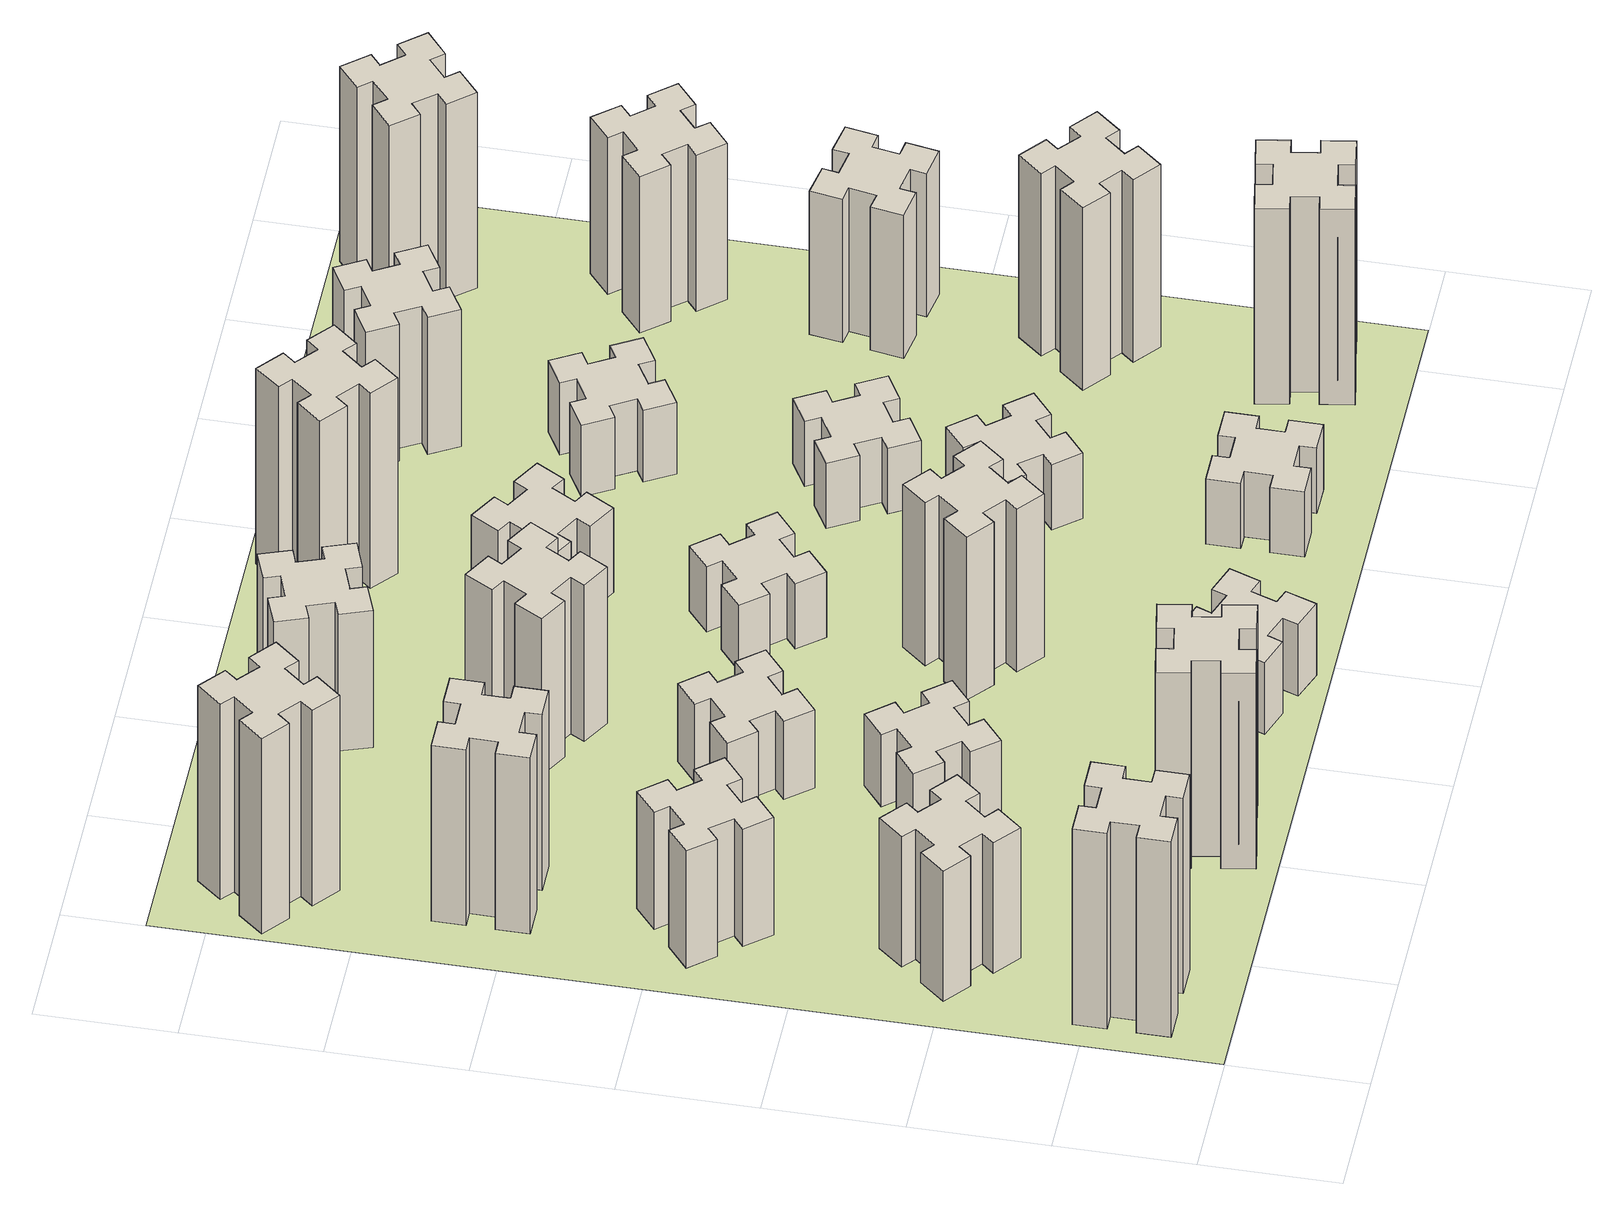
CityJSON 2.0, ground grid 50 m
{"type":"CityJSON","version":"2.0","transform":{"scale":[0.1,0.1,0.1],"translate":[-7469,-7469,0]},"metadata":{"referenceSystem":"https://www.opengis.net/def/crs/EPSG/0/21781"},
"CityObjects":{
"building1":{"type":"Building","attributes":{"class":"1000","function":"1000","usage":"1000","yearOfConstruction":2016,"roofType":"1000","measuredHeight":90,"storeysAboveGround":30,"storeysBelowGround":0},"geometry":[{"type":"Solid","lod":"1","boundaries":[[[[0,1,2,3,4,5,6,7,8,9,10,11,12,13,14,15,16,17,18,19]],[[17,16,20,21]],[[16,15,22,20]],[[15,14,23,22]],[[14,13,24,23]],[[13,12,25,24]],[[12,11,26,25]],[[11,10,27,26]],[[10,9,28,27]],[[9,8,29,28]],[[8,7,30,29]],[[7,6,31,30]],[[6,5,32,31]],[[5,4,33,32]],[[4,3,34,33]],[[3,2,35,34]],[[2,1,36,35]],[[1,0,37,36]],[[0,19,38,37]],[[19,18,39,38]],[[18,17,21,39]],[[24,25,26,27,28,29,30,31,32,33,34,35,36,37,38,39,21,20,22,23]]]]}]},
"building2":{"type":"Building","attributes":{"class":"1000","function":"1000","usage":"1000","yearOfConstruction":2016,"roofType":"1000","measuredHeight":60,"storeysAboveGround":30,"storeysBelowGround":0},"geometry":[{"type":"Solid","lod":"1","boundaries":[[[[40,41,42,43,44,45,46,47,48,49,50,51,52,53,54,55,56,57,58,59]],[[57,56,60,61]],[[56,55,62,60]],[[55,54,63,62]],[[54,53,64,63]],[[53,52,65,64]],[[52,51,66,65]],[[51,50,67,66]],[[50,49,68,67]],[[49,48,69,68]],[[48,47,70,69]],[[47,46,71,70]],[[46,45,72,71]],[[45,44,73,72]],[[44,43,74,73]],[[43,42,75,74]],[[42,41,76,75]],[[41,40,77,76]],[[40,59,78,77]],[[59,58,79,78]],[[58,57,61,79]],[[64,65,66,67,68,69,70,71,72,73,74,75,76,77,78,79,61,60,62,63]]]]}]},
"building3":{"type":"Building","attributes":{"class":"1000","function":"1000","usage":"1000","yearOfConstruction":2016,"roofType":"1000","measuredHeight":54,"storeysAboveGround":30,"storeysBelowGround":0},"geometry":[{"type":"Solid","lod":"1","boundaries":[[[[80,81,82,83,84,85,86,87,88,89,90,91,92,93,94,95,96,97,98,99]],[[97,96,100,101]],[[96,95,102,100]],[[95,94,103,102]],[[94,93,104,103]],[[93,92,105,104]],[[92,91,106,105]],[[91,90,107,106]],[[90,89,108,107]],[[89,88,109,108]],[[88,87,110,109]],[[87,86,111,110]],[[86,85,112,111]],[[85,84,113,112]],[[84,83,114,113]],[[83,82,115,114]],[[82,81,116,115]],[[81,80,117,116]],[[80,99,118,117]],[[99,98,119,118]],[[98,97,101,119]],[[104,105,106,107,108,109,110,111,112,113,114,115,116,117,118,119,101,100,102,103]]]]}]},
"building4":{"type":"Building","attributes":{"class":"1000","function":"1000","usage":"1000","yearOfConstruction":2016,"roofType":"1000","measuredHeight":81,"storeysAboveGround":30,"storeysBelowGround":0},"geometry":[{"type":"Solid","lod":"1","boundaries":[[[[120,121,122,123,124,125,126,127,128,129,130,131,132,133,134,135,136,137,138,139]],[[137,136,140,141]],[[136,135,142,140]],[[135,134,143,142]],[[134,133,144,143]],[[133,132,145,144]],[[132,131,146,145]],[[131,130,147,146]],[[130,129,148,147]],[[129,128,149,148]],[[128,127,150,149]],[[127,126,151,150]],[[126,125,152,151]],[[125,124,153,152]],[[124,123,154,153]],[[123,122,155,154]],[[122,121,156,155]],[[121,120,157,156]],[[120,139,158,157]],[[139,138,159,158]],[[138,137,141,159]],[[144,145,146,147,148,149,150,151,152,153,154,155,156,157,158,159,141,140,142,143]]]]}]},
"building5":{"type":"Building","attributes":{"class":"1000","function":"1000","usage":"1000","yearOfConstruction":2016,"roofType":"1000","measuredHeight":90,"storeysAboveGround":30,"storeysBelowGround":0},"geometry":[{"type":"Solid","lod":"1","boundaries":[[[[160,161,162,163,164,165,166,167,168,169,170,171,172,173,174,175,176,177,178,179]],[[177,176,180,181]],[[176,175,182,180]],[[175,174,183,182]],[[174,173,184,183]],[[173,172,185,184]],[[172,171,186,185]],[[171,170,187,186]],[[170,169,188,187]],[[169,168,189,188]],[[168,167,190,189]],[[167,166,191,190]],[[166,165,192,191]],[[165,164,193,192]],[[164,163,194,193]],[[163,162,195,194]],[[162,161,196,195]],[[161,160,197,196]],[[160,179,198,197]],[[179,178,199,198]],[[178,177,181,199]],[[184,185,186,187,188,189,190,191,192,193,194,195,196,197,198,199,181,180,182,183]]]]}]},
"building6":{"type":"Building","attributes":{"class":"1000","function":"1000","usage":"1000","yearOfConstruction":2016,"roofType":"1000","measuredHeight":90,"storeysAboveGround":30,"storeysBelowGround":0},"geometry":[{"type":"Solid","lod":"1","boundaries":[[[[200,201,202,203,204,205,206,207,208,209,210,211,212,213,214,215,216,217,218,219]],[[217,216,220,221]],[[216,215,222,220]],[[215,214,223,222]],[[214,213,224,223]],[[213,212,225,224]],[[212,211,226,225]],[[211,210,227,226]],[[210,209,228,227]],[[209,208,229,228]],[[208,207,230,229]],[[207,206,231,230]],[[206,205,232,231]],[[205,204,233,232]],[[204,203,234,233]],[[203,202,235,234]],[[202,201,236,235]],[[201,200,237,236]],[[200,219,238,237]],[[219,218,239,238]],[[218,217,221,239]],[[224,225,226,227,228,229,230,231,232,233,234,235,236,237,238,239,221,220,222,223]]]]}]},
"building7":{"type":"Building","attributes":{"class":"1000","function":"1000","usage":"1000","yearOfConstruction":2016,"roofType":"1000","measuredHeight":33,"storeysAboveGround":30,"storeysBelowGround":0},"geometry":[{"type":"Solid","lod":"1","boundaries":[[[[240,241,242,243,244,245,246,247,248,249,250,251,252,253,254,255,256,257,258,259]],[[257,256,260,261]],[[256,255,262,260]],[[255,254,263,262]],[[254,253,264,263]],[[253,252,265,264]],[[252,251,266,265]],[[251,250,267,266]],[[250,249,268,267]],[[249,248,269,268]],[[248,247,270,269]],[[247,246,271,270]],[[246,245,272,271]],[[245,244,273,272]],[[244,243,274,273]],[[243,242,275,274]],[[242,241,276,275]],[[241,240,277,276]],[[240,259,278,277]],[[259,258,279,278]],[[258,257,261,279]],[[264,265,266,267,268,269,270,271,272,273,274,275,276,277,278,279,261,260,262,263]]]]}]},
"building8":{"type":"Building","attributes":{"class":"1000","function":"1000","usage":"1000","yearOfConstruction":2016,"roofType":"1000","measuredHeight":36,"storeysAboveGround":30,"storeysBelowGround":0},"geometry":[{"type":"Solid","lod":"1","boundaries":[[[[280,281,282,283,284,285,286,287,288,289,290,291,292,293,294,295,296,297,298,299]],[[297,296,300,301]],[[296,295,302,300]],[[295,294,303,302]],[[294,293,304,303]],[[293,292,305,304]],[[292,291,306,305]],[[291,290,307,306]],[[290,289,308,307]],[[289,288,309,308]],[[288,287,310,309]],[[287,286,311,310]],[[286,285,312,311]],[[285,284,313,312]],[[284,283,314,313]],[[283,282,315,314]],[[282,281,316,315]],[[281,280,317,316]],[[280,299,318,317]],[[299,298,319,318]],[[298,297,301,319]],[[304,305,306,307,308,309,310,311,312,313,314,315,316,317,318,319,301,300,302,303]]]]}]},
"building9":{"type":"Building","attributes":{"class":"1000","function":"1000","usage":"1000","yearOfConstruction":2016,"roofType":"1000","measuredHeight":33,"storeysAboveGround":30,"storeysBelowGround":0},"geometry":[{"type":"Solid","lod":"1","boundaries":[[[[320,321,322,323,324,325,326,327,328,329,330,331,332,333,334,335,336,337,338,339]],[[337,336,340,341]],[[336,335,342,340]],[[335,334,343,342]],[[334,333,344,343]],[[333,332,345,344]],[[332,331,346,345]],[[331,330,347,346]],[[330,329,348,347]],[[329,328,349,348]],[[328,327,350,349]],[[327,326,351,350]],[[326,325,352,351]],[[325,324,353,352]],[[324,323,354,353]],[[323,322,355,354]],[[322,321,356,355]],[[321,320,357,356]],[[320,339,358,357]],[[339,338,359,358]],[[338,337,341,359]],[[344,345,346,347,348,349,350,351,352,353,354,355,356,357,358,359,341,340,342,343]]]]}]},
"building10":{"type":"Building","attributes":{"class":"1000","function":"1000","usage":"1000","yearOfConstruction":2016,"roofType":"1000","measuredHeight":72,"storeysAboveGround":30,"storeysBelowGround":0},"geometry":[{"type":"Solid","lod":"1","boundaries":[[[[360,361,362,363,364,365,366,367,368,369,370,371,372,373,374,375,376,377,378,379]],[[377,376,380,381]],[[376,375,382,380]],[[375,374,383,382]],[[374,373,384,383]],[[373,372,385,384]],[[372,371,386,385]],[[371,370,387,386]],[[370,369,388,387]],[[369,368,389,388]],[[368,367,390,389]],[[367,366,391,390]],[[366,365,392,391]],[[365,364,393,392]],[[364,363,394,393]],[[363,362,395,394]],[[362,361,396,395]],[[361,360,397,396]],[[360,379,398,397]],[[379,378,399,398]],[[378,377,381,399]],[[384,385,386,387,388,389,390,391,392,393,394,395,396,397,398,399,381,380,382,383]]]]}]},
"building11":{"type":"Building","attributes":{"class":"1000","function":"1000","usage":"1000","yearOfConstruction":2016,"roofType":"1000","measuredHeight":63,"storeysAboveGround":30,"storeysBelowGround":0},"geometry":[{"type":"Solid","lod":"1","boundaries":[[[[400,401,402,403,404,405,406,407,408,409,410,411,412,413,414,415,416,417,418,419]],[[417,416,420,421]],[[416,415,422,420]],[[415,414,423,422]],[[414,413,424,423]],[[413,412,425,424]],[[412,411,426,425]],[[411,410,427,426]],[[410,409,428,427]],[[409,408,429,428]],[[408,407,430,429]],[[407,406,431,430]],[[406,405,432,431]],[[405,404,433,432]],[[404,403,434,433]],[[403,402,435,434]],[[402,401,436,435]],[[401,400,437,436]],[[400,419,438,437]],[[419,418,439,438]],[[418,417,421,439]],[[424,425,426,427,428,429,430,431,432,433,434,435,436,437,438,439,421,420,422,423]]]]}]},
"building12":{"type":"Building","attributes":{"class":"1000","function":"1000","usage":"1000","yearOfConstruction":2016,"roofType":"1000","measuredHeight":75,"storeysAboveGround":30,"storeysBelowGround":0},"geometry":[{"type":"Solid","lod":"1","boundaries":[[[[440,441,442,443,444,445,446,447,448,449,450,451,452,453,454,455,456,457,458,459]],[[457,456,460,461]],[[456,455,462,460]],[[455,454,463,462]],[[454,453,464,463]],[[453,452,465,464]],[[452,451,466,465]],[[451,450,467,466]],[[450,449,468,467]],[[449,448,469,468]],[[448,447,470,469]],[[447,446,471,470]],[[446,445,472,471]],[[445,444,473,472]],[[444,443,474,473]],[[443,442,475,474]],[[442,441,476,475]],[[441,440,477,476]],[[440,459,478,477]],[[459,458,479,478]],[[458,457,461,479]],[[464,465,466,467,468,469,470,471,472,473,474,475,476,477,478,479,461,460,462,463]]]]}]},
"building13":{"type":"Building","attributes":{"class":"1000","function":"1000","usage":"1000","yearOfConstruction":2016,"roofType":"1000","measuredHeight":30,"storeysAboveGround":30,"storeysBelowGround":0},"geometry":[{"type":"Solid","lod":"1","boundaries":[[[[480,481,482,483,484,485,486,487,488,489,490,491,492,493,494,495,496,497,498,499]],[[497,496,500,501]],[[496,495,502,500]],[[495,494,503,502]],[[494,493,504,503]],[[493,492,505,504]],[[492,491,506,505]],[[491,490,507,506]],[[490,489,508,507]],[[489,488,509,508]],[[488,487,510,509]],[[487,486,511,510]],[[486,485,512,511]],[[485,484,513,512]],[[484,483,514,513]],[[483,482,515,514]],[[482,481,516,515]],[[481,480,517,516]],[[480,499,518,517]],[[499,498,519,518]],[[498,497,501,519]],[[504,505,506,507,508,509,510,511,512,513,514,515,516,517,518,519,501,500,502,503]]]]}]},
"building14":{"type":"Building","attributes":{"class":"1000","function":"1000","usage":"1000","yearOfConstruction":2016,"roofType":"1000","measuredHeight":39,"storeysAboveGround":30,"storeysBelowGround":0},"geometry":[{"type":"Solid","lod":"1","boundaries":[[[[520,521,522,523,524,525,526,527,528,529,530,531,532,533,534,535,536,537,538,539]],[[537,536,540,541]],[[536,535,542,540]],[[535,534,543,542]],[[534,533,544,543]],[[533,532,545,544]],[[532,531,546,545]],[[531,530,547,546]],[[530,529,548,547]],[[529,528,549,548]],[[528,527,550,549]],[[527,526,551,550]],[[526,525,552,551]],[[525,524,553,552]],[[524,523,554,553]],[[523,522,555,554]],[[522,521,556,555]],[[521,520,557,556]],[[520,539,558,557]],[[539,538,559,558]],[[538,537,541,559]],[[544,545,546,547,548,549,550,551,552,553,554,555,556,557,558,559,541,540,542,543]]]]}]},
"building15":{"type":"Building","attributes":{"class":"1000","function":"1000","usage":"1000","yearOfConstruction":2016,"roofType":"1000","measuredHeight":30,"storeysAboveGround":30,"storeysBelowGround":0},"geometry":[{"type":"Solid","lod":"1","boundaries":[[[[560,561,562,563,564,565,566,567,568,569,570,571,572,573,574,575,576,577,578,579]],[[577,576,580,581]],[[576,575,582,580]],[[575,574,583,582]],[[574,573,584,583]],[[573,572,585,584]],[[572,571,586,585]],[[571,570,587,586]],[[570,569,588,587]],[[569,568,589,588]],[[568,567,590,589]],[[567,566,591,590]],[[566,565,592,591]],[[565,564,593,592]],[[564,563,594,593]],[[563,562,595,594]],[[562,561,596,595]],[[561,560,597,596]],[[560,579,598,597]],[[579,578,599,598]],[[578,577,581,599]],[[584,585,586,587,588,589,590,591,592,593,594,595,596,597,598,599,581,580,582,583]]]]}]},
"building16":{"type":"Building","attributes":{"class":"1000","function":"1000","usage":"1000","yearOfConstruction":2016,"roofType":"1000","measuredHeight":90,"storeysAboveGround":30,"storeysBelowGround":0},"geometry":[{"type":"Solid","lod":"1","boundaries":[[[[600,601,602,603,604,605,606,607,608,609,610,611,612,613,614,615,616,617,618,619]],[[617,616,620,621]],[[616,615,622,620]],[[615,614,623,622]],[[614,613,624,623]],[[613,612,625,624]],[[612,611,626,625]],[[611,610,627,626]],[[610,609,628,627]],[[609,608,629,628]],[[608,607,630,629]],[[607,606,631,630]],[[606,605,632,631]],[[605,604,633,632]],[[604,603,634,633]],[[603,602,635,634]],[[602,601,636,635]],[[601,600,637,636]],[[600,619,638,637]],[[619,618,639,638]],[[618,617,621,639]],[[624,625,626,627,628,629,630,631,632,633,634,635,636,637,638,639,621,620,622,623]]]]}]},
"building17":{"type":"Building","attributes":{"class":"1000","function":"1000","usage":"1000","yearOfConstruction":2016,"roofType":"1000","measuredHeight":30,"storeysAboveGround":30,"storeysBelowGround":0},"geometry":[{"type":"Solid","lod":"1","boundaries":[[[[640,641,642,643,644,645,646,647,648,649,650,651,652,653,654,655,656,657,658,659]],[[657,656,660,661]],[[656,655,662,660]],[[655,654,663,662]],[[654,653,664,663]],[[653,652,665,664]],[[652,651,666,665]],[[651,650,667,666]],[[650,649,668,667]],[[649,648,669,668]],[[648,647,670,669]],[[647,646,671,670]],[[646,645,672,671]],[[645,644,673,672]],[[644,643,674,673]],[[643,642,675,674]],[[642,641,676,675]],[[641,640,677,676]],[[640,659,678,677]],[[659,658,679,678]],[[658,657,661,679]],[[664,665,666,667,668,669,670,671,672,673,674,675,676,677,678,679,661,660,662,663]]]]}]},
"building18":{"type":"Building","attributes":{"class":"1000","function":"1000","usage":"1000","yearOfConstruction":2016,"roofType":"1000","measuredHeight":30,"storeysAboveGround":30,"storeysBelowGround":0},"geometry":[{"type":"Solid","lod":"1","boundaries":[[[[680,681,682,683,684,685,686,687,688,689,690,691,692,693,694,695,696,697,698,699]],[[697,696,700,701]],[[696,695,702,700]],[[695,694,703,702]],[[694,693,704,703]],[[693,692,705,704]],[[692,691,706,705]],[[691,690,707,706]],[[690,689,708,707]],[[689,688,709,708]],[[688,687,710,709]],[[687,686,711,710]],[[686,685,712,711]],[[685,684,713,712]],[[684,683,714,713]],[[683,682,715,714]],[[682,681,716,715]],[[681,680,717,716]],[[680,699,718,717]],[[699,698,719,718]],[[698,697,701,719]],[[704,705,706,707,708,709,710,711,712,713,714,715,716,717,718,719,701,700,702,703]]]]}]},
"building19":{"type":"Building","attributes":{"class":"1000","function":"1000","usage":"1000","yearOfConstruction":2016,"roofType":"1000","measuredHeight":33,"storeysAboveGround":30,"storeysBelowGround":0},"geometry":[{"type":"Solid","lod":"1","boundaries":[[[[720,721,722,723,724,725,726,727,728,729,730,731,732,733,734,735,736,737,738,739]],[[737,736,740,741]],[[736,735,742,740]],[[735,734,743,742]],[[734,733,744,743]],[[733,732,745,744]],[[732,731,746,745]],[[731,730,747,746]],[[730,729,748,747]],[[729,728,749,748]],[[728,727,750,749]],[[727,726,751,750]],[[726,725,752,751]],[[725,724,753,752]],[[724,723,754,753]],[[723,722,755,754]],[[722,721,756,755]],[[721,720,757,756]],[[720,739,758,757]],[[739,738,759,758]],[[738,737,741,759]],[[744,745,746,747,748,749,750,751,752,753,754,755,756,757,758,759,741,740,742,743]]]]}]},
"building20":{"type":"Building","attributes":{"class":"1000","function":"1000","usage":"1000","yearOfConstruction":2016,"roofType":"1000","measuredHeight":90,"storeysAboveGround":30,"storeysBelowGround":0},"geometry":[{"type":"Solid","lod":"1","boundaries":[[[[760,761,762,763,764,765,766,767,768,769,770,771,772,773,774,775,776,777,778,779]],[[777,776,780,781]],[[776,775,782,780]],[[775,774,783,782]],[[774,773,784,783]],[[773,772,785,784]],[[772,771,786,785]],[[771,770,787,786]],[[770,769,788,787]],[[769,768,789,788]],[[768,767,790,789]],[[767,766,791,790]],[[766,765,792,791]],[[765,764,793,792]],[[764,763,794,793]],[[763,762,795,794]],[[762,761,796,795]],[[761,760,797,796]],[[760,779,798,797]],[[779,778,799,798]],[[778,777,781,799]],[[784,785,786,787,788,789,790,791,792,793,794,795,796,797,798,799,781,780,782,783]]]]}]},
"building21":{"type":"Building","attributes":{"class":"1000","function":"1000","usage":"1000","yearOfConstruction":2016,"roofType":"1000","measuredHeight":63,"storeysAboveGround":30,"storeysBelowGround":0},"geometry":[{"type":"Solid","lod":"1","boundaries":[[[[800,801,802,803,804,805,806,807,808,809,810,811,812,813,814,815,816,817,818,819]],[[817,816,820,821]],[[816,815,822,820]],[[815,814,823,822]],[[814,813,824,823]],[[813,812,825,824]],[[812,811,826,825]],[[811,810,827,826]],[[810,809,828,827]],[[809,808,829,828]],[[808,807,830,829]],[[807,806,831,830]],[[806,805,832,831]],[[805,804,833,832]],[[804,803,834,833]],[[803,802,835,834]],[[802,801,836,835]],[[801,800,837,836]],[[800,819,838,837]],[[819,818,839,838]],[[818,817,821,839]],[[824,825,826,827,828,829,830,831,832,833,834,835,836,837,838,839,821,820,822,823]]]]}]},
"building22":{"type":"Building","attributes":{"class":"1000","function":"1000","usage":"1000","yearOfConstruction":2016,"roofType":"1000","measuredHeight":84,"storeysAboveGround":30,"storeysBelowGround":0},"geometry":[{"type":"Solid","lod":"1","boundaries":[[[[840,841,842,843,844,845,846,847,848,849,850,851,852,853,854,855,856,857,858,859]],[[857,856,860,861]],[[856,855,862,860]],[[855,854,863,862]],[[854,853,864,863]],[[853,852,865,864]],[[852,851,866,865]],[[851,850,867,866]],[[850,849,868,867]],[[849,848,869,868]],[[848,847,870,869]],[[847,846,871,870]],[[846,845,872,871]],[[845,844,873,872]],[[844,843,874,873]],[[843,842,875,874]],[[842,841,876,875]],[[841,840,877,876]],[[840,859,878,877]],[[859,858,879,878]],[[858,857,861,879]],[[864,865,866,867,868,869,870,871,872,873,874,875,876,877,878,879,861,860,862,863]]]]}]},
"building23":{"type":"Building","attributes":{"class":"1000","function":"1000","usage":"1000","yearOfConstruction":2016,"roofType":"1000","measuredHeight":66,"storeysAboveGround":30,"storeysBelowGround":0},"geometry":[{"type":"Solid","lod":"1","boundaries":[[[[880,881,882,883,884,885,886,887,888,889,890,891,892,893,894,895,896,897,898,899]],[[897,896,900,901]],[[896,895,902,900]],[[895,894,903,902]],[[894,893,904,903]],[[893,892,905,904]],[[892,891,906,905]],[[891,890,907,906]],[[890,889,908,907]],[[889,888,909,908]],[[888,887,910,909]],[[887,886,911,910]],[[886,885,912,911]],[[885,884,913,912]],[[884,883,914,913]],[[883,882,915,914]],[[882,881,916,915]],[[881,880,917,916]],[[880,899,918,917]],[[899,898,919,918]],[[898,897,901,919]],[[904,905,906,907,908,909,910,911,912,913,914,915,916,917,918,919,901,900,902,903]]]]}]},
"building24":{"type":"Building","attributes":{"class":"1000","function":"1000","usage":"1000","yearOfConstruction":2016,"roofType":"1000","measuredHeight":72,"storeysAboveGround":30,"storeysBelowGround":0},"geometry":[{"type":"Solid","lod":"1","boundaries":[[[[920,921,922,923,924,925,926,927,928,929,930,931,932,933,934,935,936,937,938,939]],[[937,936,940,941]],[[936,935,942,940]],[[935,934,943,942]],[[934,933,944,943]],[[933,932,945,944]],[[932,931,946,945]],[[931,930,947,946]],[[930,929,948,947]],[[929,928,949,948]],[[928,927,950,949]],[[927,926,951,950]],[[926,925,952,951]],[[925,924,953,952]],[[924,923,954,953]],[[923,922,955,954]],[[922,921,956,955]],[[921,920,957,956]],[[920,939,958,957]],[[939,938,959,958]],[[938,937,941,959]],[[944,945,946,947,948,949,950,951,952,953,954,955,956,957,958,959,941,940,942,943]]]]}]},
"building25":{"type":"Building","attributes":{"class":"1000","function":"1000","usage":"1000","yearOfConstruction":2016,"roofType":"1000","measuredHeight":90,"storeysAboveGround":30,"storeysBelowGround":0},"geometry":[{"type":"Solid","lod":"1","boundaries":[[[[960,961,962,963,964,965,966,967,968,969,970,971,972,973,974,975,976,977,978,979]],[[977,976,980,981]],[[976,975,982,980]],[[975,974,983,982]],[[974,973,984,983]],[[973,972,985,984]],[[972,971,986,985]],[[971,970,987,986]],[[970,969,988,987]],[[969,968,989,988]],[[968,967,990,989]],[[967,966,991,990]],[[966,965,992,991]],[[965,964,993,992]],[[964,963,994,993]],[[963,962,995,994]],[[962,961,996,995]],[[961,960,997,996]],[[960,979,998,997]],[[979,978,999,998]],[[978,977,981,999]],[[984,985,986,987,988,989,990,991,992,993,994,995,996,997,998,999,981,980,982,983]]]]}]},
"landuse1":{"type":"LandUse","attributes":{"name":"plot1","function":"1010"},"geometry":[{"type":"MultiSurface","lod":"1","boundaries":[[[1000,1001,1002,1003]]]}]}
},
"vertices":[
[165,425,0],[165,325,0],[105,325,0],[105,205,0],[225,205,0],[225,265,0],[325,265,0],[325,205,0],[445,205,0],[445,325,0],[385,325,0],[385,425,0],[445,425,0],[445,545,0],[325,545,0],[325,485,0],[225,485,0],[225,545,0],[105,545,0],[105,425,0],[225,485,900],[225,545,900],[325,485,900],[325,545,900],[445,545,900],[445,425,900],[385,425,900],[385,325,900],[445,325,900],[445,205,900],[325,205,900],[325,265,900],[225,265,900],[225,205,900],[105,205,900],[105,325,900],[165,325,900],[165,425,900],[105,425,900],[105,545,900],
[484,1067,0],[408,1132,0],[446,1178,0],[354,1255,0],[277,1163,0],[323,1124,0],[259,1048,0],[213,1086,0],[136,994,0],[228,917,0],[266,963,0],[343,899,0],[304,853,0],[396,776,0],[473,868,0],[427,906,0],[492,983,0],[538,944,0],[615,1036,0],[523,1113,0],[492,983,600],[538,944,600],[427,906,600],[473,868,600],[396,776,600],[304,853,600],[343,899,600],[266,963,600],[228,917,600],[136,994,600],[213,1086,600],[259,1048,600],[323,1124,600],[277,1163,600],[354,1255,600],[446,1178,600],[408,1132,600],[484,1067,600],[523,1113,600],[615,1036,600],
[492,1888,0],[427,1964,0],[473,2003,0],[396,2095,0],[304,2018,0],[343,1972,0],[266,1907,0],[228,1953,0],[136,1876,0],[213,1784,0],[259,1823,0],[323,1746,0],[277,1708,0],[354,1616,0],[446,1693,0],[408,1739,0],[484,1803,0],[523,1757,0],[615,1834,0],[538,1926,0],[484,1803,540],[523,1757,540],[408,1739,540],[446,1693,540],[354,1616,540],[277,1708,540],[323,1746,540],[259,1823,540],[213,1784,540],[136,1876,540],[228,1953,540],[266,1907,540],[343,1972,540],[304,2018,540],[396,2095,540],[473,2003,540],[427,1964,540],[492,1888,540],[538,1926,540],[615,1834,540],
[485,2545,0],[485,2645,0],[545,2645,0],[545,2765,0],[425,2765,0],[425,2705,0],[325,2705,0],[325,2765,0],[205,2765,0],[205,2645,0],[265,2645,0],[265,2545,0],[205,2545,0],[205,2425,0],[325,2425,0],[325,2485,0],[425,2485,0],[425,2425,0],[545,2425,0],[545,2545,0],[425,2485,810],[425,2425,810],[325,2485,810],[325,2425,810],[205,2425,810],[205,2545,810],[265,2545,810],[265,2645,810],[205,2645,810],[205,2765,810],[325,2765,810],[325,2705,810],[425,2705,810],[425,2765,810],[545,2765,810],[545,2645,810],[485,2645,810],[485,2545,810],[545,2545,810],[545,2425,810],
[1085,158,0],[1184,176,0],[1194,117,0],[1312,137,0],[1291,256,0],[1232,245,0],[1215,344,0],[1274,354,0],[1253,472,0],[1135,451,0],[1145,392,0],[1047,375,0],[1037,434,0],[918,413,0],[939,295,0],[998,305,0],[1016,207,0],[957,197,0],[977,78,0],[1096,99,0],[1016,207,900],[957,197,900],[998,305,900],[939,295,900],[918,413,900],[1037,434,900],[1047,375,900],[1145,392,900],[1135,451,900],[1253,472,900],[1274,354,900],[1215,344,900],[1232,245,900],[1291,256,900],[1312,137,900],[1194,117,900],[1184,176,900],[1085,158,900],[1096,99,900],[977,78,900],
[384,3387,0],[308,3452,0],[346,3498,0],[254,3575,0],[177,3483,0],[223,3444,0],[159,3368,0],[113,3406,0],[36,3314,0],[128,3237,0],[166,3283,0],[243,3219,0],[204,3173,0],[296,3096,0],[373,3188,0],[327,3226,0],[392,3303,0],[438,3264,0],[515,3356,0],[423,3433,0],[392,3303,900],[438,3264,900],[327,3226,900],[373,3188,900],[296,3096,900],[204,3173,900],[243,3219,900],[166,3283,900],[128,3237,900],[36,3314,900],[113,3406,900],[159,3368,900],[223,3444,900],[177,3483,900],[254,3575,900],[346,3498,900],[308,3452,900],[384,3387,900],[423,3433,900],[515,3356,900],
[1083,1332,0],[1006,1267,0],[968,1313,0],[876,1236,0],[953,1144,0],[999,1183,0],[1063,1106,0],[1017,1068,0],[1094,976,0],[1186,1053,0],[1148,1099,0],[1224,1163,0],[1263,1117,0],[1355,1194,0],[1278,1286,0],[1232,1248,0],[1167,1324,0],[1213,1363,0],[1136,1455,0],[1044,1378,0],[1167,1324,330],[1213,1363,330],[1232,1248,330],[1278,1286,330],[1355,1194,330],[1263,1117,330],[1224,1163,330],[1148,1099,330],[1186,1053,330],[1094,976,330],[1017,1068,330],[1063,1106,330],[999,1183,330],[953,1144,330],[876,1236,330],[968,1313,330],[1006,1267,330],[1083,1332,330],[1044,1378,330],[1136,1455,330],
[1083,1972,0],[1006,1907,0],[968,1953,0],[876,1876,0],[953,1784,0],[999,1823,0],[1063,1746,0],[1017,1708,0],[1094,1616,0],[1186,1693,0],[1148,1739,0],[1224,1803,0],[1263,1757,0],[1355,1834,0],[1278,1926,0],[1232,1888,0],[1167,1964,0],[1213,2003,0],[1136,2095,0],[1044,2018,0],[1167,1964,360],[1213,2003,360],[1232,1888,360],[1278,1926,360],[1355,1834,360],[1263,1757,360],[1224,1803,360],[1148,1739,360],[1186,1693,360],[1094,1616,360],[1017,1708,360],[1063,1746,360],[999,1823,360],[953,1784,360],[876,1876,360],[968,1953,360],[1006,1907,360],[1083,1972,360],[1044,2018,360],[1136,2095,360],
[1769,360,0],[1735,266,0],[1679,287,0],[1637,174,0],[1750,133,0],[1771,189,0],[1865,155,0],[1844,99,0],[1957,57,0],[1998,170,0],[1942,191,0],[1976,285,0],[2032,264,0],[2073,377,0],[1960,418,0],[1940,362,0],[1846,396,0],[1867,452,0],[1754,493,0],[1713,380,0],[1846,396,330],[1867,452,330],[1940,362,330],[1960,418,330],[2073,377,330],[2032,264,330],[1976,285,330],[1942,191,330],[1998,170,330],[1957,57,330],[1844,99,330],[1865,155,330],[1771,189,330],[1750,133,330],[1637,174,330],[1679,287,330],[1735,266,330],[1769,360,330],[1713,380,330],[1754,493,330],
[1314,2666,0],[1227,2716,0],[1257,2768,0],[1153,2828,0],[1093,2724,0],[1145,2694,0],[1095,2607,0],[1043,2637,0],[983,2533,0],[1087,2473,0],[1117,2525,0],[1204,2475,0],[1174,2423,0],[1278,2363,0],[1338,2467,0],[1286,2497,0],[1336,2584,0],[1388,2554,0],[1448,2658,0],[1344,2718,0],[1336,2584,720],[1388,2554,720],[1286,2497,720],[1338,2467,720],[1278,2363,720],[1174,2423,720],[1204,2475,720],[1117,2525,720],[1087,2473,720],[983,2533,720],[1043,2637,720],[1095,2607,720],[1145,2694,720],[1093,2724,720],[1153,2828,720],[1257,2768,720],[1227,2716,720],[1314,2666,720],[1344,2718,720],[1448,2658,720],
[1125,3456,0],[1031,3422,0],[1010,3478,0],[897,3437,0],[939,3324,0],[995,3345,0],[1029,3251,0],[973,3230,0],[1014,3117,0],[1127,3159,0],[1106,3215,0],[1200,3249,0],[1220,3193,0],[1333,3234,0],[1292,3347,0],[1236,3326,0],[1202,3420,0],[1258,3440,0],[1217,3553,0],[1104,3512,0],[1202,3420,630],[1258,3440,630],[1236,3326,630],[1292,3347,630],[1333,3234,630],[1220,3193,630],[1200,3249,630],[1106,3215,630],[1127,3159,630],[1014,3117,630],[973,3230,630],[1029,3251,630],[995,3345,630],[939,3324,630],[897,3437,630],[1010,3478,630],[1031,3422,630],[1125,3456,630],[1104,3512,630],[1217,3553,630],
[1803,1324,0],[1739,1248,0],[1693,1286,0],[1616,1194,0],[1708,1117,0],[1746,1163,0],[1823,1099,0],[1784,1053,0],[1876,976,0],[1953,1068,0],[1907,1106,0],[1972,1183,0],[2018,1144,0],[2095,1236,0],[2003,1313,0],[1964,1267,0],[1888,1332,0],[1926,1378,0],[1834,1455,0],[1757,1363,0],[1888,1332,750],[1926,1378,750],[1964,1267,750],[2003,1313,750],[2095,1236,750],[2018,1144,750],[1972,1183,750],[1907,1106,750],[1953,1068,750],[1876,976,750],[1784,1053,750],[1823,1099,750],[1746,1163,750],[1708,1117,750],[1616,1194,750],[1693,1286,750],[1739,1248,750],[1803,1324,750],[1757,1363,750],[1834,1455,750],
[1972,1988,0],[1907,2064,0],[1953,2103,0],[1876,2195,0],[1784,2118,0],[1823,2072,0],[1746,2007,0],[1708,2053,0],[1616,1976,0],[1693,1884,0],[1739,1923,0],[1803,1846,0],[1757,1808,0],[1834,1716,0],[1926,1793,0],[1888,1839,0],[1964,1903,0],[2003,1857,0],[2095,1934,0],[2018,2026,0],[1964,1903,300],[2003,1857,300],[1888,1839,300],[1926,1793,300],[1834,1716,300],[1757,1808,300],[1803,1846,300],[1739,1923,300],[1693,1884,300],[1616,1976,300],[1708,2053,300],[1746,2007,300],[1823,2072,300],[1784,2118,300],[1876,2195,300],[1953,2103,300],[1907,2064,300],[1972,1988,300],[2018,2026,300],[2095,1934,300],
[1926,2597,0],[1976,2684,0],[2028,2654,0],[2088,2758,0],[1984,2818,0],[1954,2766,0],[1867,2816,0],[1897,2868,0],[1793,2928,0],[1733,2824,0],[1785,2794,0],[1735,2707,0],[1683,2737,0],[1623,2633,0],[1727,2573,0],[1757,2625,0],[1844,2575,0],[1814,2523,0],[1918,2463,0],[1978,2567,0],[1844,2575,390],[1814,2523,390],[1757,2625,390],[1727,2573,390],[1623,2633,390],[1683,2737,390],[1735,2707,390],[1785,2794,390],[1733,2824,390],[1793,2928,390],[1897,2868,390],[1867,2816,390],[1954,2766,390],[1984,2818,390],[2088,2758,390],[2028,2654,390],[1976,2684,390],[1926,2597,390],[1978,2567,390],[1918,2463,390],
[2805,325,0],[2805,425,0],[2865,425,0],[2865,545,0],[2745,545,0],[2745,485,0],[2645,485,0],[2645,545,0],[2525,545,0],[2525,425,0],[2585,425,0],[2585,325,0],[2525,325,0],[2525,205,0],[2645,205,0],[2645,265,0],[2745,265,0],[2745,205,0],[2865,205,0],[2865,325,0],[2745,265,300],[2745,205,300],[2645,265,300],[2645,205,300],[2525,205,300],[2525,325,300],[2585,325,300],[2585,425,300],[2525,425,300],[2525,545,300],[2645,545,300],[2645,485,300],[2745,485,300],[2745,545,300],[2865,545,300],[2865,425,300],[2805,425,300],[2805,325,300],[2865,325,300],[2865,205,300],
[1746,3383,0],[1823,3319,0],[1784,3273,0],[1876,3196,0],[1953,3288,0],[1907,3326,0],[1972,3403,0],[2018,3364,0],[2095,3456,0],[2003,3533,0],[1964,3487,0],[1888,3552,0],[1926,3598,0],[1834,3675,0],[1757,3583,0],[1803,3544,0],[1739,3468,0],[1693,3506,0],[1616,3414,0],[1708,3337,0],[1739,3468,900],[1693,3506,900],[1803,3544,900],[1757,3583,900],[1834,3675,900],[1926,3598,900],[1888,3552,900],[1964,3487,900],[2003,3533,900],[2095,3456,900],[2018,3364,900],[1972,3403,900],[1907,3326,900],[1953,3288,900],[1876,3196,900],[1784,3273,900],[1823,3319,900],[1746,3383,900],[1708,3337,900],[1616,3414,900],
[2563,1332,0],[2486,1267,0],[2448,1313,0],[2356,1236,0],[2433,1144,0],[2479,1183,0],[2543,1106,0],[2497,1068,0],[2574,976,0],[2666,1053,0],[2628,1099,0],[2704,1163,0],[2743,1117,0],[2835,1194,0],[2758,1286,0],[2712,1248,0],[2647,1324,0],[2693,1363,0],[2616,1455,0],[2524,1378,0],[2647,1324,300],[2693,1363,300],[2712,1248,300],[2758,1286,300],[2835,1194,300],[2743,1117,300],[2704,1163,300],[2628,1099,300],[2666,1053,300],[2574,976,300],[2497,1068,300],[2543,1106,300],[2479,1183,300],[2433,1144,300],[2356,1236,300],[2448,1313,300],[2486,1267,300],[2563,1332,300],[2524,1378,300],[2616,1455,300],
[2475,1744,0],[2525,1657,0],[2473,1627,0],[2533,1523,0],[2637,1583,0],[2607,1635,0],[2694,1685,0],[2724,1633,0],[2828,1693,0],[2768,1797,0],[2716,1767,0],[2666,1854,0],[2718,1884,0],[2658,1988,0],[2554,1928,0],[2584,1876,0],[2497,1826,0],[2467,1878,0],[2363,1818,0],[2423,1714,0],[2497,1826,300],[2467,1878,300],[2584,1876,300],[2554,1928,300],[2658,1988,300],[2718,1884,300],[2666,1854,300],[2716,1767,300],[2768,1797,300],[2828,1693,300],[2724,1633,300],[2694,1685,300],[2607,1635,300],[2637,1583,300],[2533,1523,300],[2473,1627,300],[2525,1657,300],[2475,1744,300],[2423,1714,300],[2363,1818,300],
[2475,2584,0],[2525,2497,0],[2473,2467,0],[2533,2363,0],[2637,2423,0],[2607,2475,0],[2694,2525,0],[2724,2473,0],[2828,2533,0],[2768,2637,0],[2716,2607,0],[2666,2694,0],[2718,2724,0],[2658,2828,0],[2554,2768,0],[2584,2716,0],[2497,2666,0],[2467,2718,0],[2363,2658,0],[2423,2554,0],[2497,2666,330],[2467,2718,330],[2584,2716,330],[2554,2768,330],[2658,2828,330],[2718,2724,330],[2666,2694,330],[2716,2607,330],[2768,2637,330],[2828,2533,330],[2724,2473,330],[2694,2525,330],[2607,2475,330],[2637,2423,330],[2533,2363,330],[2473,2467,330],[2525,2497,330],[2475,2584,330],[2423,2554,330],[2363,2658,330],
[3465,492,0],[3367,475,0],[3357,534,0],[3238,513,0],[3259,395,0],[3318,405,0],[3336,307,0],[3277,297,0],[3297,178,0],[3416,199,0],[3405,258,0],[3504,276,0],[3514,217,0],[3632,237,0],[3611,356,0],[3552,345,0],[3535,444,0],[3594,454,0],[3573,572,0],[3455,551,0],[3535,444,900],[3594,454,900],[3552,345,900],[3611,356,900],[3632,237,900],[3514,217,900],[3504,276,900],[3405,258,900],[3416,199,900],[3297,178,900],[3277,297,900],[3336,307,900],[3318,405,900],[3259,395,900],[3238,513,900],[3357,534,900],[3367,475,900],[3465,492,900],[3455,551,900],[3573,572,900],
[2716,3347,0],[2666,3434,0],[2718,3464,0],[2658,3568,0],[2554,3508,0],[2584,3456,0],[2497,3406,0],[2467,3458,0],[2363,3398,0],[2423,3294,0],[2475,3324,0],[2525,3237,0],[2473,3207,0],[2533,3103,0],[2637,3163,0],[2607,3215,0],[2694,3265,0],[2724,3213,0],[2828,3273,0],[2768,3377,0],[2694,3265,630],[2724,3213,630],[2607,3215,630],[2637,3163,630],[2533,3103,630],[2473,3207,630],[2525,3237,630],[2475,3324,630],[2423,3294,630],[2363,3398,630],[2467,3458,630],[2497,3406,630],[2584,3456,630],[2554,3508,630],[2658,3568,630],[2718,3464,630],[2666,3434,630],[2716,3347,630],[2768,3377,630],[2828,3273,630],
[3487,1006,0],[3552,1083,0],[3598,1044,0],[3675,1136,0],[3583,1213,0],[3544,1167,0],[3468,1232,0],[3506,1278,0],[3414,1355,0],[3337,1263,0],[3383,1224,0],[3319,1148,0],[3273,1186,0],[3196,1094,0],[3288,1017,0],[3326,1063,0],[3403,999,0],[3364,953,0],[3456,876,0],[3533,968,0],[3403,999,840],[3364,953,840],[3326,1063,840],[3288,1017,840],[3196,1094,840],[3273,1186,840],[3319,1148,840],[3383,1224,840],[3337,1263,840],[3414,1355,840],[3506,1278,840],[3468,1232,840],[3544,1167,840],[3583,1213,840],[3675,1136,840],[3598,1044,840],[3552,1083,840],[3487,1006,840],[3533,968,840],[3456,876,840],
[3367,1756,0],[3465,1738,0],[3455,1679,0],[3573,1658,0],[3594,1777,0],[3535,1787,0],[3552,1885,0],[3611,1875,0],[3632,1993,0],[3514,2014,0],[3504,1955,0],[3405,1972,0],[3416,2031,0],[3297,2052,0],[3277,1934,0],[3336,1924,0],[3318,1825,0],[3259,1836,0],[3238,1717,0],[3357,1697,0],[3318,1825,660],[3259,1836,660],[3336,1924,660],[3277,1934,660],[3297,2052,660],[3416,2031,660],[3405,1972,660],[3504,1955,660],[3514,2014,660],[3632,1993,660],[3611,1875,660],[3552,1885,660],[3535,1787,660],[3594,1777,660],[3573,1658,660],[3455,1679,660],[3465,1738,660],[3367,1756,660],[3357,1697,660],[3238,1717,660],
[3319,2563,0],[3383,2486,0],[3337,2448,0],[3414,2356,0],[3506,2433,0],[3468,2479,0],[3544,2543,0],[3583,2497,0],[3675,2574,0],[3598,2666,0],[3552,2628,0],[3487,2704,0],[3533,2743,0],[3456,2835,0],[3364,2758,0],[3403,2712,0],[3326,2647,0],[3288,2693,0],[3196,2616,0],[3273,2524,0],[3326,2647,720],[3288,2693,720],[3403,2712,720],[3364,2758,720],[3456,2835,720],[3533,2743,720],[3487,2704,720],[3552,2628,720],[3598,2666,720],[3675,2574,720],[3583,2497,720],[3544,2543,720],[3468,2479,720],[3506,2433,720],[3414,2356,720],[3337,2448,720],[3383,2486,720],[3319,2563,720],[3273,2524,720],[3196,2616,720],
[3219,3403,0],[3283,3326,0],[3237,3288,0],[3314,3196,0],[3406,3273,0],[3368,3319,0],[3444,3383,0],[3483,3337,0],[3575,3414,0],[3498,3506,0],[3452,3468,0],[3387,3544,0],[3433,3583,0],[3356,3675,0],[3264,3598,0],[3303,3552,0],[3226,3487,0],[3188,3533,0],[3096,3456,0],[3173,3364,0],[3226,3487,900],[3188,3533,900],[3303,3552,900],[3264,3598,900],[3356,3675,900],[3433,3583,900],[3387,3544,900],[3452,3468,900],[3498,3506,900],[3575,3414,900],[3483,3337,900],[3444,3383,900],[3368,3319,900],[3406,3273,900],[3314,3196,900],[3237,3288,900],[3283,3326,900],[3219,3403,900],[3173,3364,900],[3096,3456,900],
[5,3705,0],[3705,3705,0],[3705,5,0],[5,5,0]
]}
